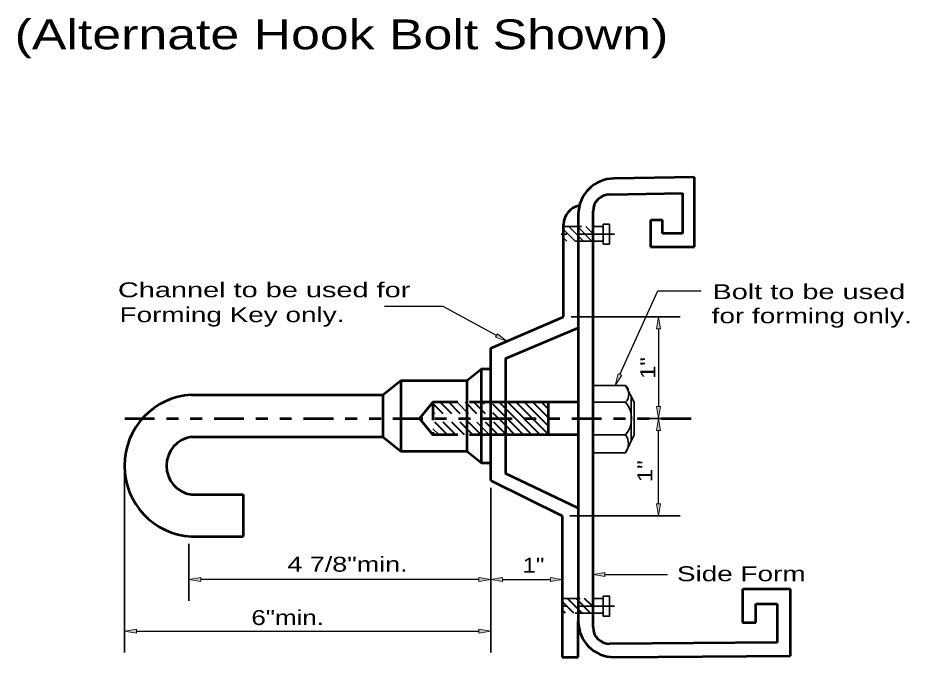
# Model space of a CAD drawing. Extents: x 34.7 to 70, y -0.3 to 21.7.
# Drawn here: x 50.42 to 57.89, y 5.11 to 10.47 of the extents above; entities that cross this region are included whole.
import ezdxf

# ---------------------------------------------------------------- set-up
doc = ezdxf.new("R2010")
doc.units = 0
doc.header["$LTSCALE"] = 0.05
for name, pattern in [('DASH_DOUBLE_DOT', [9.2, 5, -1.2, 0.3, -1.2, 0.3, -1.2]), ('LONG_DASH_SHORT_DASH', [9.9, 6, -1.2, 1.5, -1.2]), ('LONG_DASHED', [7.5, 6, -1.5]), ('MEDIUM_DASHED', [4.5, 3, -1.5])]:
    doc.linetypes.add(name, pattern=pattern)
for name, color, linetype, lineweight in [('1', 7, 'Continuous', 35), ('2', 7, 'MEDIUM_DASHED', 40), ('3', 7, 'Continuous', 13), ('4', 7, 'Continuous', 40), ('5', 7, 'LONG_DASHED', 53), ('6', 7, 'LONG_DASH_SHORT_DASH', 35), ('7', 7, 'DASH_DOUBLE_DOT', 35), ('8', 7, 'Continuous', 13)]:
    doc.layers.add(name, color=color, linetype=linetype, lineweight=lineweight)

msp = doc.modelspace()

# ---------------------------------------------------------------- hatches: boundary and pattern name
at = {"layer": '1'}
for points in [[(55.80942, 7.86509), (55.77608, 7.86509), (55.79275, 7.96509), (55.79275, 7.96509)], [(55.80942, 7.21315), (55.77608, 7.21315), (55.79275, 7.11315), (55.79275, 7.11315)], [(55.80942, 7.01315), (55.77608, 7.01315), (55.79275, 7.11315), (55.79275, 7.11315)], [(55.80942, 6.39847), (55.77608, 6.39847), (55.79275, 6.29847), (55.79275, 6.29847)], [(51.95209, 5.74898), (51.95209, 5.78231), (51.85209, 5.76565), (51.85209, 5.76565)], [(54.28477, 5.74898), (54.28477, 5.78231), (54.38477, 5.76565), (54.38477, 5.76565)], [(54.48477, 5.74898), (54.48477, 5.78231), (54.38477, 5.76565), (54.38477, 5.76565)], [(54.88532, 5.74898), (54.88532, 5.78231), (54.98532, 5.76565), (54.98532, 5.76565)], [(51.41296, 5.31486), (51.41296, 5.34819), (51.31296, 5.33153), (51.31296, 5.33153)], [(54.28477, 5.31486), (54.28477, 5.34819), (54.38477, 5.33153), (54.38477, 5.33153)]]:
    msp.add_hatch(color=256, dxfattribs=at).paths.add_polyline_path(points)
at = {"layer": '3'}
for points in [[(54.44059, 7.82366), (54.42456, 7.79443), (54.52025, 7.76093), (54.52025, 7.76093)], [(55.48392, 7.47561), (55.45354, 7.48934), (55.42755, 7.39135), (55.42755, 7.39135)], [(55.34302, 5.79032), (55.34302, 5.82366), (55.24302, 5.80698), (55.24302, 5.80698)]]:
    msp.add_hatch(color=256, dxfattribs=at).paths.add_polyline_path(points)

# ---------------------------------------------------------------- linework, layer by layer
at = {"layer": '1', "lineweight": 53}
for p, q in [((56.0953, 9.13543), (55.41977, 9.1246)), ((56.0953, 8.55285), (56.0953, 9.13543)), ((55.38302, 8.99016), (55.99446, 9.00099)), ((55.99446, 9.00099), (55.99446, 8.66489)), ((55.11977, 8.8246), (55.11977, 5.41378)), ((55.24302, 5.36581), (55.24302, 8.85016)), ((55.8264, 8.77692), (55.72556, 8.77692)), ((55.72556, 8.77692), (55.72556, 8.55285)), ((55.8264, 8.66489), (55.8264, 8.77692)), ((54.99652, 7.96509), (54.99652, 8.74053)), ((55.99446, 8.66489), (55.8264, 8.66489)), ((55.72556, 8.55285), (56.0953, 8.55285)), ((54.38477, 7.70286), (54.99652, 7.96509)), ((54.5083, 7.61554), (55.11977, 7.87355)), ((54.38477, 6.59475), (54.38477, 7.70286)), ((54.5083, 7.61554), (54.5083, 6.65333)), ((54.3079, 6.74233), (54.3079, 7.53031)), ((53.48006, 7.3124), (53.63086, 7.43156)), ((53.63086, 7.43156), (54.18461, 7.43156)), ((54.18461, 7.43156), (54.18461, 6.84108)), ((55.11977, 7.24961), (54.5083, 7.24961)), ((54.8658, 7.24961), (54.8658, 6.97668)), ((51.87483, 6.96025), (53.48006, 6.96025)), ((53.48006, 6.96025), (53.63086, 6.84108)), ((55.11977, 6.97668), (54.5083, 6.97668)), ((54.38477, 6.59475), (54.98532, 6.29847)), ((55.11977, 6.36297), (54.5083, 6.65333)), ((51.87483, 6.47584), (52.30734, 6.47584)), ((52.30734, 6.47584), (52.30734, 6.1237)), ((54.98532, 6.29847), (54.98532, 5.11378)), ((51.87483, 6.1237), (52.30734, 6.1237)), ((56.49676, 5.68477), (56.49676, 5.40469)), ((56.90011, 5.68477), (56.49676, 5.68477)), ((56.90011, 5.1246), (56.90011, 5.68477)), ((56.6088, 5.56154), (56.78807, 5.56154)), ((56.6088, 5.40469), (56.6088, 5.56154)), ((56.78807, 5.56154), (56.78807, 5.23664)), ((55.11977, 5.11378), (55.11977, 5.41378)), ((56.49676, 5.40469), (56.6088, 5.40469)), ((56.78807, 5.23664), (55.38302, 5.22581)), ((54.98532, 5.11378), (55.11977, 5.11378)), ((55.41977, 5.11378), (56.90011, 5.1246))]:
    msp.add_line(p, q, dxfattribs=at)
at = {"layer": '1', "lineweight": 25}
for p, q in [((55.09284, 8.60014), (54.99651, 8.69647)), ((55.16355, 8.60014), (55.04159, 8.72211)), ((55.23426, 8.60014), (55.1123, 8.72211)), ((55.24301, 8.66211), (55.18301, 8.72211)), ((55.02214, 8.60014), (54.99651, 8.62576)), ((55.79275, 7.86509), (55.79275, 7.21315)), ((55.79275, 6.39847), (55.79275, 7.01315)), ((54.28477, 5.76565), (51.95209, 5.76565)), ((54.48477, 5.76565), (54.88532, 5.76565)), ((51.41296, 5.33153), (54.28477, 5.33153))]:
    msp.add_line(p, q, dxfattribs=at)
at = {"layer": '1'}
for p, q in [((55.24302, 8.7221), (55.32936, 8.7221)), ((55.38247, 8.74276), (55.32936, 8.74276)), ((55.32936, 8.74276), (55.32936, 8.57358)), ((55.38247, 8.57358), (55.38247, 8.74276)), ((55.24302, 8.60014), (55.32936, 8.60014)), ((55.32936, 8.57358), (55.38247, 8.57358)), ((55.05902, 7.96509), (55.97275, 7.96509)), ((55.24302, 7.39135), (55.5165, 7.39135)), ((55.5165, 7.39135), (55.58759, 7.24961)), ((55.5639, 7.29686), (55.5639, 6.92684)), ((55.5165, 7.24961), (55.24302, 7.24961)), ((55.58759, 7.24961), (55.58759, 6.97668)), ((56.03944, 7.11315), (55.61275, 7.11315)), ((55.5165, 6.97668), (55.24302, 6.97668)), ((55.5165, 6.82718), (55.58759, 6.97668)), ((55.5165, 6.82718), (55.24302, 6.82718)), ((51.31296, 6.65555), (51.31296, 5.15153)), ((54.38477, 6.53225), (54.38477, 5.15153)), ((55.04782, 6.29847), (55.97275, 6.29847)), ((51.85209, 6.06292), (51.85209, 5.58565)), ((55.24302, 5.60551), (55.32936, 5.60551)), ((55.24302, 5.48354), (55.32936, 5.48354))]:
    msp.add_line(p, q, dxfattribs=at)
at = {"layer": '1', "lineweight": 13}
for p, q in [((55.85525, 7.11315), (55.97275, 7.11315)), ((53.48921, 6.96025), (53.48006, 6.9694)), ((54.38477, 5.81436), (54.38477, 5.94565)), ((54.38477, 5.82815), (54.38477, 5.94565)), ((54.98532, 5.81436), (54.98532, 5.94565))]:
    msp.add_line(p, q, dxfattribs=at)
at = {"layer": '1', "lineweight": 40}
for p, q in [((55.08165, 5.48355), (54.98531, 5.57989)), ((55.15235, 5.48355), (55.0304, 5.60553)), ((55.22306, 5.48355), (55.1011, 5.60553)), ((55.23181, 5.54553), (55.17181, 5.60553)), ((55.01094, 5.48355), (54.98531, 5.50918))]:
    msp.add_line(p, q, dxfattribs=at)
at = {"layer": '1', "lineweight": 13}
for points in [[(55.80942, 7.86509), (55.77608, 7.86509), (55.79275, 7.96509), (55.79275, 7.96509)], [(55.80942, 7.21315), (55.77608, 7.21315), (55.79275, 7.11315), (55.79275, 7.11315)], [(55.80942, 7.01315), (55.77608, 7.01315), (55.79275, 7.11315), (55.79275, 7.11315)], [(55.80942, 6.39847), (55.77608, 6.39847), (55.79275, 6.29847), (55.79275, 6.29847)], [(51.95209, 5.74898), (51.95209, 5.78231), (51.85209, 5.76565), (51.85209, 5.76565)], [(54.28477, 5.74898), (54.28477, 5.78231), (54.38477, 5.76565), (54.38477, 5.76565)], [(54.48477, 5.74898), (54.48477, 5.78231), (54.38477, 5.76565), (54.38477, 5.76565)], [(54.88532, 5.74898), (54.88532, 5.78231), (54.98532, 5.76565), (54.98532, 5.76565)], [(51.41296, 5.31486), (51.41296, 5.34819), (51.31296, 5.33153), (51.31296, 5.33153)], [(54.28477, 5.31486), (54.28477, 5.34819), (54.38477, 5.33153), (54.38477, 5.33153)]]:
    msp.add_lwpolyline(points, close=True, dxfattribs=at)
at = {"layer": '1', "lineweight": 53}
for points in [[(54.18461, 7.43156), (54.3079, 7.53031), (54.38691, 7.53031)], [(53.63086, 7.43156), (53.63086, 6.84108), (54.18461, 6.84108)], [(51.87483, 7.3124), (53.48006, 7.3124), (53.48006, 6.96025)], [(54.18461, 6.84108), (54.3079, 6.74233), (54.38691, 6.74233)]]:
    msp.add_lwpolyline(points, dxfattribs=at)
at = {"layer": '1'}
msp.add_lwpolyline([(55.32936, 5.62617), (55.32936, 5.45698), (55.38247, 5.45698), (55.38247, 5.62617)], close=True, dxfattribs=at)
at = {"layer": '1', "lineweight": 53}
for centre, radius, start, end in [((55.41977, 8.8246), 0.3, 90, 180), ((55.38302, 8.85016), 0.14, 90, 180), ((55.15652, 8.74053), 0.16, 99.93387, 180), ((51.90825, 6.71805), 0.59529, 93.21773, 266.78226), ((51.90982, 6.71805), 0.24472, 98.22016, 261.77984), ((55.41977, 5.41378), 0.3, 180, 270), ((55.38302, 5.36581), 0.14, 180, 270)]:
    msp.add_arc(centre, radius, start, end, dxfattribs=at)
at = {"layer": '1'}
for centre, radius, start, end in [((55.43772, 7.32049), 0.10596, 318.0241, 41.9759), ((55.35706, 7.11315), 0.20986, 319.43779, 40.56221), ((55.41245, 6.90193), 0.12812, 324.30583, 35.69417)]:
    msp.add_arc(centre, radius, start, end, dxfattribs=at)
at = {"layer": '2', "lineweight": 35}
for p, q in [((54.99652, 8.7221), (55.24302, 8.7221)), ((55.24302, 8.60014), (54.99652, 8.60014)), ((54.98532, 5.60551), (55.24302, 5.60551)), ((55.24302, 5.48354), (54.98532, 5.48354))]:
    msp.add_line(p, q, dxfattribs=at)
at = {"layer": '2', "lineweight": 53}
msp.add_line((53.9002, 7.24961), (53.9002, 6.97668), dxfattribs=at)
at = {"layer": '2'}
for p, q in [((54.16385, 6.97668), (53.9002, 7.24033)), ((54.23456, 6.97668), (53.96162, 7.24961)), ((54.30527, 6.97668), (54.03233, 7.24961)), ((54.4467, 6.97668), (54.17376, 7.24961)), ((54.51741, 6.97668), (54.24447, 7.24961)), ((54.5083, 7.05649), (54.31518, 7.24961)), ((54.5083, 7.12721), (54.38589, 7.24961)), ((54.5083, 7.19792), (54.4566, 7.24961)), ((54.09315, 6.97668), (53.9002, 7.16961)), ((54.02243, 6.97668), (53.9002, 7.09891))]:
    msp.add_line(p, q, dxfattribs=at)
at = {"layer": '2', "lineweight": 25}
for p, q in [((54.37599, 6.97668), (54.10305, 7.24961)), ((53.95172, 6.97668), (53.9002, 7.0282))]:
    msp.add_line(p, q, dxfattribs=at)
at = {"layer": '3', "lineweight": 25}
msp.add_line((55.34302, 5.80699), (55.86855, 5.80699), dxfattribs=at)
for points in [[(55.46873, 7.48248), (55.78586, 8.18425), (56.15107, 8.18425)], [(54.43257, 7.80904), (53.98741, 8.05332), (53.49444, 8.05332)]]:
    msp.add_lwpolyline(points, dxfattribs=at)
at = {"layer": '3'}
for points in [[(54.44059, 7.82366), (54.42456, 7.79443), (54.52025, 7.76093), (54.52025, 7.76093)], [(55.48392, 7.47561), (55.45354, 7.48934), (55.42755, 7.39135), (55.42755, 7.39135)], [(55.34302, 5.79032), (55.34302, 5.82366), (55.24302, 5.80698), (55.24302, 5.80698)]]:
    msp.add_lwpolyline(points, close=True, dxfattribs=at)
at = {"layer": '4'}
for p, q in [((54.72954, 6.97668), (54.5083, 7.19792)), ((54.80025, 6.97668), (54.52731, 7.24961)), ((54.8658, 6.98183), (54.59802, 7.24961)), ((54.8658, 7.05254), (54.66873, 7.24961)), ((54.8658, 7.12326), (54.73945, 7.24961)), ((54.8658, 7.19397), (54.81016, 7.24961)), ((54.65882, 6.97668), (54.5083, 7.12721)), ((54.58811, 6.97668), (54.5083, 7.05649))]:
    msp.add_line(p, q, dxfattribs=at)
at = {"layer": '5'}
for p, q in [((54.5083, 7.24961), (53.9002, 7.24961)), ((54.5083, 6.97668), (53.9002, 6.97668))]:
    msp.add_line(p, q, dxfattribs=at)
msp.add_lwpolyline([(53.9002, 7.24961), (53.78782, 7.11315), (53.9002, 6.97668)], dxfattribs=at)
at = {"layer": '6'}
for p, q in [((55.42377, 8.65818), (54.97532, 8.65818)), ((55.42377, 5.54157), (54.97532, 5.54157))]:
    msp.add_line(p, q, dxfattribs=at)
at = {"layer": '7', "lineweight": 53}
msp.add_line((51.31517, 7.11315), (56.10194, 7.11315), dxfattribs=at)
at = {"layer": '8'}
for p, q in [((54.99652, 7.96509), (54.99653, 7.96509)), ((55.79275, 7.11315), (55.79276, 7.11315)), ((55.79275, 7.11315), (55.79276, 7.11315)), ((55.79275, 7.11315), (55.79276, 7.11315)), ((56.10194, 7.11315), (56.10195, 7.11315)), ((51.31296, 6.71805), (51.31297, 6.71805)), ((54.38477, 6.59475), (54.38478, 6.59475)), ((54.98532, 6.29847), (54.98533, 6.29847)), ((51.85209, 6.12542), (51.8521, 6.12542)), ((51.85209, 5.76565), (51.8521, 5.76565)), ((54.38477, 5.76565), (54.38478, 5.76565)), ((54.98532, 5.76565), (54.98533, 5.76565)), ((54.38477, 5.75186), (54.38478, 5.75186)), ((54.98532, 5.75186), (54.98533, 5.75186)), ((54.38477, 5.33153), (54.38478, 5.33153))]:
    msp.add_line(p, q, dxfattribs=at)

# ---------------------------------------------------------------- texts
at = {"layer": '1', "width": 1.2}
for p in [(55.76454, 7.44512), (55.74114, 6.58011)]:
    msp.add_text('1"', height=0.125, rotation=90, dxfattribs=at).set_placement(p)
at = {"layer": '1'}
for s, width, p in [('4 7/8"min.', 1.35, (52.67951, 5.82996)), ('1"', 1.2, (54.65219, 5.82145)), ('6"min.', 1.3, (52.3777, 5.38307))]:
    msp.add_text(s, height=0.125, dxfattribs=dict(at, width=width)).set_placement(p)
at = {"layer": '3'}
for s, height, width, p in [('(Alternate Hook Bolt Shown)', 0.25, 1.3, (50.39148, 10.20782)), ('Channel to be used for', 0.125, 1.45, (51.25824, 8.12943)), ('Bolt to be used ', 0.125, 1.45, (56.245, 8.11376)), ('Forming Key only.', 0.125, 1.4, (51.27182, 7.92107)), ('for forming only.', 0.125, 1.4, (56.23857, 7.91177)), ('Side Form', 0.125, 1.4, (55.9468, 5.75026))]:
    msp.add_text(s, height=height, dxfattribs=dict(at, width=width)).set_placement(p)

doc.saveas('drawing.dxf')
